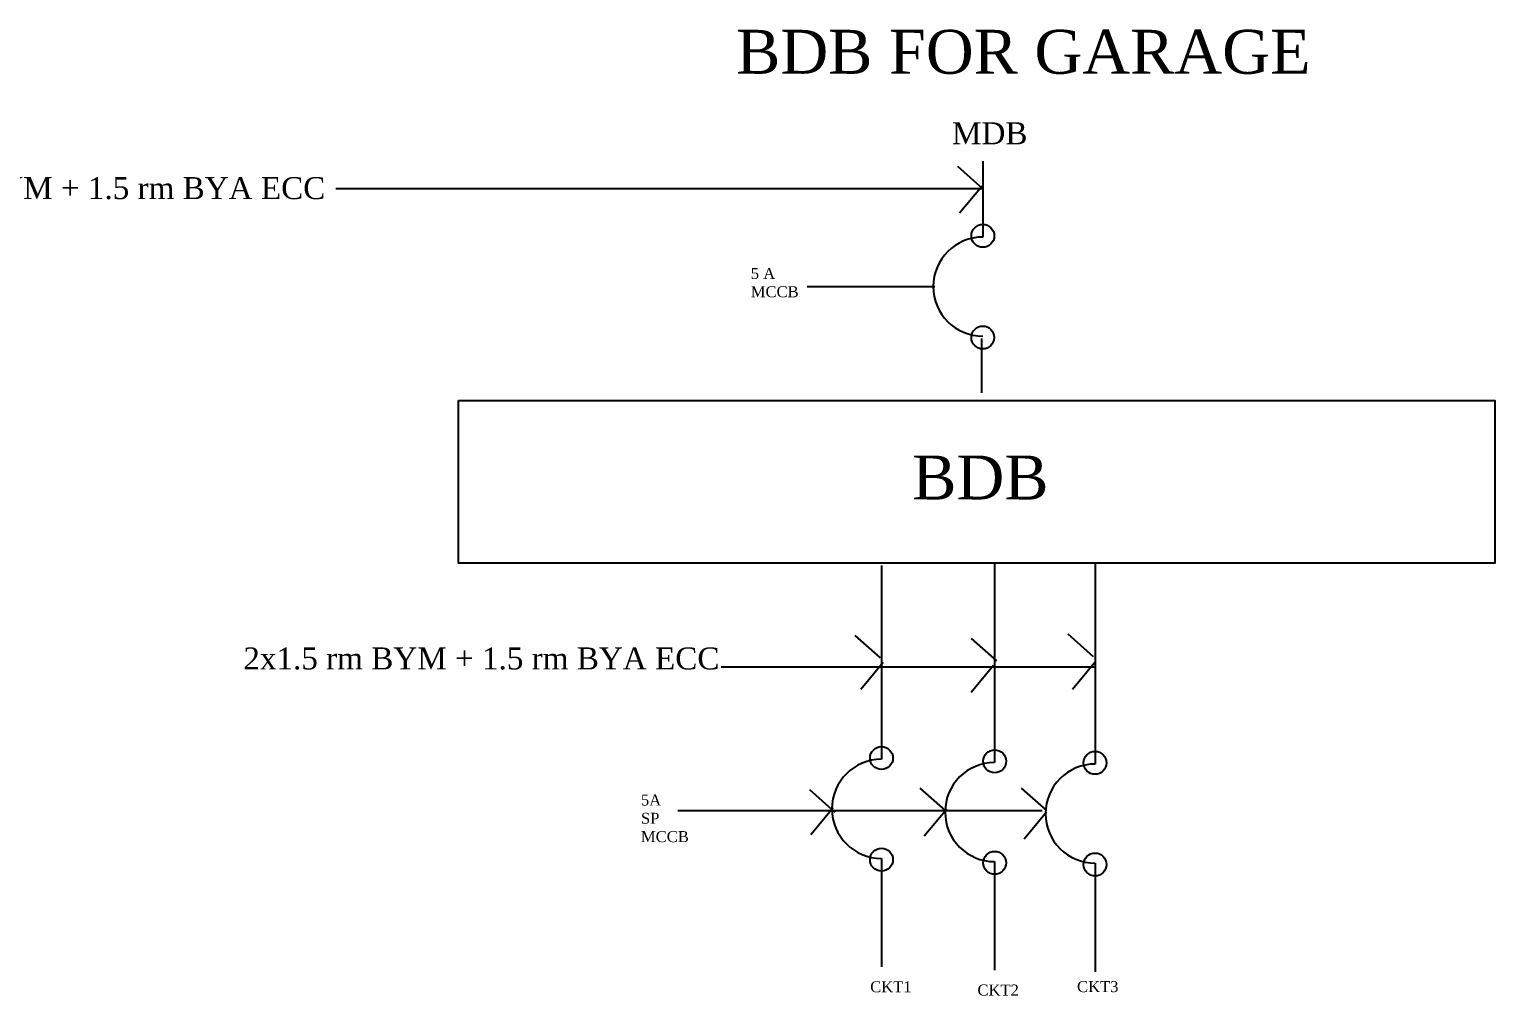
# Model space of a CAD drawing. Header units: inches. Extents: x -2152 to 9073, y -5017 to 214.
# Drawn here: x 4510 to 5312, y -1615 to -1087 of the extents above; entities that cross this region are included whole.
import ezdxf

# ---------------------------------------------------------------- set-up
doc = ezdxf.new("R2010")
doc.units = ezdxf.units.IN
doc.header["$LTSCALE"] = 15
doc.header["$MEASUREMENT"] = 0
doc.styles.get("Standard").update_dxf_attribs({"font": 'times.ttf'})

msp = doc.modelspace()

# ---------------------------------------------------------------- linework, layer by layer
for p, q in [((5018.17038, -1161.4193), (5032.04073, -1173.73049)), ((5032.07197, -1158.57143), (5032.07197, -1200.14239)), ((4678.16804, -1173.53048), (5032.00066, -1173.53048)), ((5031.70225, -1172.25591), (5019.38299, -1187.05477)), ((5005.84212, -1227.41038), (4936.08611, -1227.41038)), ((5031.30784, -1255.54871), (5031.30784, -1285.21425)), ((4976.64803, -1379.79085), (4976.64803, -1485.63958)), ((5038.55653, -1378.96432), (5038.55653, -1487.38233)), ((5093.4894, -1378.96432), (5093.4894, -1488.25371)), ((4962.01464, -1417.89839), (4975.88498, -1430.20957)), ((5078.63265, -1417.07184), (5092.503, -1429.38302)), ((5025.69963, -1419.55146), (5039.56998, -1431.86265)), ((4977.64221, -1432.76798), (4965.32296, -1447.56684)), ((5038.01889, -1434.42106), (5025.69964, -1449.21992)), ((5093.43315, -1432.76798), (5081.1139, -1447.56684)), ((4888.87047, -1435.0994), (5093.55741, -1435.0994)), ((4937.20228, -1502.20509), (4951.07263, -1514.51628)), ((4997.57901, -1501.37856), (5011.44935, -1513.68975)), ((5052.99322, -1501.37856), (5066.86357, -1513.68975)), ((4865.2465, -1513.68976), (5064.5657, -1513.68976)), ((4950.2617, -1512.11548), (4937.94245, -1526.91434)), ((5012.37951, -1512.94201), (5000.06025, -1527.74087)), ((5066.96664, -1514.59508), (5054.64739, -1529.39394)), ((4976.64803, -1539.84306), (4976.64803, -1599.17413)), ((5038.55653, -1541.58581), (5038.55653, -1600.91689)), ((5093.4894, -1542.45719), (5093.4894, -1601.78826))]:
    msp.add_line(p, q)
msp.add_lwpolyline([(4745.32654, -1289.54786), (5312.09429, -1289.54786), (5312.09429, -1378.42853), (4745.32654, -1378.42853)], close=True)
for centre in [(5032.07367, -1199.49685), (5032.06959, -1255.0321), (4976.64973, -1484.99404), (5038.55823, -1486.73679), (5093.49109, -1487.60817), (4976.64566, -1540.52928), (5038.55416, -1542.27204), (5093.48702, -1543.14342)]:
    msp.add_circle(centre, 6.25749)
for centre in [(5032.07197, -1227.24413), (4976.64803, -1512.74132), (5038.55653, -1514.48407), (5093.4894, -1515.35545)]:
    msp.add_arc(centre, 27.10174, 90, 270)

# ---------------------------------------------------------------- texts
at = {"attachment_point": 1}
for s, insert, char_height, width in [('BDB FOR GARAGE', (4897.14666, -1086.84149), 24, 515.1020556), ('MDB', (5015.23324, -1137.41465), 12, 276.1744954), ('2x1.5 rm BYM + 1.5 rm BYA ECC', (4411.96481, -1167.37157), 12, 276.1744954), ('5 A\\PMCCB', (4905.15685, -1217.03423), 6, 31.4289386), ('BDB', (4993.47986, -1319.58341), 24, 101.006433), ('2x1.5 rm BYM + 1.5 rm BYA ECC', (4627.55866, -1424.50413), 12, 276.1744954), ('5A\\PSP\\PMCCB', (4845.07885, -1504.90718), 6, 47.143429), ('CKT1', (4970.47309, -1607.01656), 6, 31.3902084), ('CKT2', (5029.14607, -1608.78946), 6, 31.3902084), ('CKT3', (5083.62876, -1606.92005), 6, 31.3902084)]:
    msp.add_mtext(s, dxfattribs=dict(at, insert=insert, char_height=char_height, width=width))

doc.saveas('drawing.dxf')
